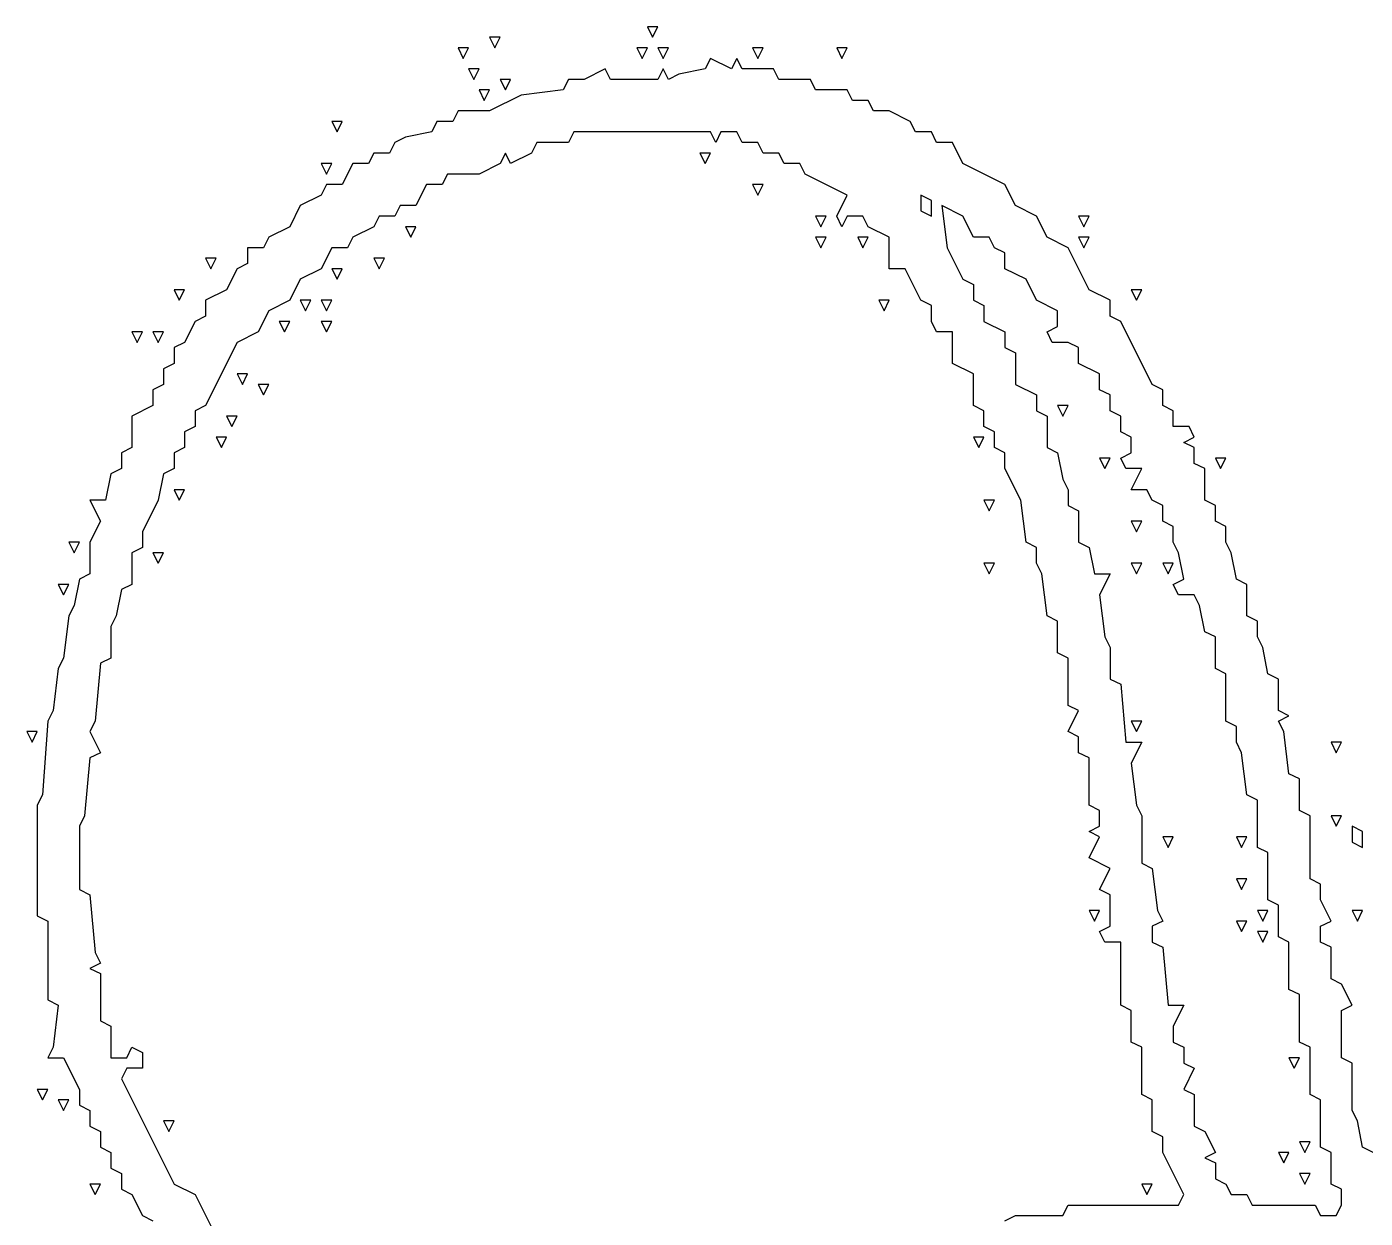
# Model space of a CAD drawing. Extents: x 11 to 152, y 0 to 170.
# Drawn here: x 78.58 to 101.92, y 149.23 to 170 of the extents above; entities that cross this region are included whole.
import ezdxf

# ---------------------------------------------------------------- set-up
doc = ezdxf.new("R2010")
doc.units = 0
doc.layers.add('Layer0', color=7, linetype='Continuous')

msp = doc.modelspace()

# ---------------------------------------------------------------- linework, layer by layer
at = {"layer": 'Layer0', "color": 5, "linetype": 'CONTINUOUS'}
for p, q in [((89.40129, 170, 0.1), (89.49299, 169.8166, 0.1)), ((89.58468, 170, 0.1), (89.40129, 170, 0.1)), ((89.49299, 169.8166, 0.1), (89.58468, 170, 0.1)), ((86.65049, 169.8166, 0.1), (86.74218, 169.6332, 0.1)), ((86.83387, 169.8166, 0.1), (86.65049, 169.8166, 0.1)), ((86.74218, 169.6332, 0.1), (86.83387, 169.8166, 0.1)), ((86.10032, 169.6332, 0.1), (86.19202, 169.4498, 0.1)), ((86.28371, 169.6332, 0.1), (86.10032, 169.6332, 0.1)), ((86.19202, 169.4498, 0.1), (86.28371, 169.6332, 0.1)), ((89.21791, 169.6332, 0.1), (89.3096, 169.4498, 0.1)), ((89.40129, 169.6332, 0.1), (89.21791, 169.6332, 0.1)), ((89.3096, 169.4498, 0.1), (89.40129, 169.6332, 0.1)), ((89.58468, 169.6332, 0.1), (89.67638, 169.4498, 0.1)), ((89.76807, 169.6332, 0.1), (89.58468, 169.6332, 0.1)), ((89.67638, 169.4498, 0.1), (89.76807, 169.6332, 0.1)), ((90.50162, 169.4498, 0.1), (90.40992, 169.2665, 0.1)), ((90.86839, 169.2665, 0.1), (90.50162, 169.4498, 0.1)), ((90.96009, 169.4498, 0.1), (90.86839, 169.2665, 0.1)), ((91.05178, 169.2665, 0.1), (90.96009, 169.4498, 0.1)), ((91.23517, 169.6332, 0.1), (91.32686, 169.4498, 0.1)), ((91.41855, 169.6332, 0.1), (91.23517, 169.6332, 0.1)), ((91.32686, 169.4498, 0.1), (91.41855, 169.6332, 0.1)), ((92.70227, 169.6332, 0.1), (92.79396, 169.4498, 0.1)), ((92.88565, 169.6332, 0.1), (92.70227, 169.6332, 0.1)), ((92.79396, 169.4498, 0.1), (92.88565, 169.6332, 0.1)), ((86.28371, 169.2665, 0.1), (86.3754, 169.0831, 0.1)), ((86.4671, 169.2665, 0.1), (86.28371, 169.2665, 0.1)), ((86.3754, 169.0831, 0.1), (86.4671, 169.2665, 0.1)), ((88.66775, 169.2665, 0.1), (88.30097, 169.0831, 0.1)), ((88.75944, 169.0831, 0.1), (88.66775, 169.2665, 0.1)), ((89.67638, 169.2665, 0.1), (89.58468, 169.0831, 0.1)), ((89.76807, 169.0831, 0.1), (89.67638, 169.2665, 0.1)), ((90.40992, 169.2665, 0.1), (89.95146, 169.1748, 0.1)), ((91.60194, 169.2665, 0.1), (91.05178, 169.2665, 0.1)), ((91.69364, 169.0831, 0.1), (91.60194, 169.2665, 0.1)), ((86.83387, 169.0831, 0.1), (86.92557, 168.8997, 0.1)), ((87.01726, 169.0831, 0.1), (86.83387, 169.0831, 0.1)), ((86.92557, 168.8997, 0.1), (87.01726, 169.0831, 0.1)), ((88.02589, 169.0831, 0.1), (87.9342, 168.8997, 0.1)), ((88.30097, 169.0831, 0.1), (88.02589, 169.0831, 0.1)), ((89.58468, 169.0831, 0.1), (88.75944, 169.0831, 0.1)), ((89.95146, 169.1748, 0.1), (89.76807, 169.0831, 0.1)), ((92.2438, 169.0831, 0.1), (91.69364, 169.0831, 0.1)), ((92.33549, 168.8997, 0.1), (92.2438, 169.0831, 0.1)), ((86.4671, 168.8997, 0.1), (86.55879, 168.7163, 0.1)), ((86.65049, 168.8997, 0.1), (86.4671, 168.8997, 0.1)), ((86.55879, 168.7163, 0.1), (86.65049, 168.8997, 0.1)), ((87.20065, 168.808, 0.1), (86.65049, 168.5329, 0.1)), ((87.9342, 168.8997, 0.1), (87.20065, 168.808, 0.1)), ((92.88565, 168.8997, 0.1), (92.33549, 168.8997, 0.1)), ((92.97735, 168.7163, 0.1), (92.88565, 168.8997, 0.1)), ((86.10032, 168.5329, 0.1), (86.00863, 168.3495, 0.1)), ((86.65049, 168.5329, 0.1), (86.10032, 168.5329, 0.1)), ((93.25243, 168.7163, 0.1), (92.97735, 168.7163, 0.1)), ((93.34412, 168.5329, 0.1), (93.25243, 168.7163, 0.1)), ((93.6192, 168.5329, 0.1), (93.34412, 168.5329, 0.1)), ((93.98598, 168.3495, 0.1), (93.6192, 168.5329, 0.1)), ((83.89968, 168.3495, 0.1), (83.99137, 168.1661, 0.1)), ((84.08306, 168.3495, 0.1), (83.89968, 168.3495, 0.1)), ((83.99137, 168.1661, 0.1), (84.08306, 168.3495, 0.1)), ((85.73355, 168.3495, 0.1), (85.64186, 168.1661, 0.1)), ((86.00863, 168.3495, 0.1), (85.73355, 168.3495, 0.1)), ((94.07767, 168.1661, 0.1), (93.98598, 168.3495, 0.1)), ((85.18339, 168.0744, 0.1), (85, 167.9827, 0.1)), ((85.64186, 168.1661, 0.1), (85.18339, 168.0744, 0.1)), ((88.11758, 168.1661, 0.1), (88.02589, 167.9827, 0.1)), ((90.50162, 168.1661, 0.1), (88.11758, 168.1661, 0.1)), ((90.59331, 167.9827, 0.1), (90.50162, 168.1661, 0.1)), ((90.68501, 168.1661, 0.1), (90.59331, 167.9827, 0.1)), ((90.96009, 168.1661, 0.1), (90.68501, 168.1661, 0.1)), ((91.05178, 167.9827, 0.1), (90.96009, 168.1661, 0.1)), ((94.35275, 168.1661, 0.1), (94.07767, 168.1661, 0.1)), ((94.44444, 167.9827, 0.1), (94.35275, 168.1661, 0.1)), ((84.63323, 167.7994, 0.1), (84.54153, 167.616, 0.1)), ((84.90831, 167.7994, 0.1), (84.63323, 167.7994, 0.1)), ((85, 167.9827, 0.1), (84.90831, 167.7994, 0.1)), ((86.92557, 167.7994, 0.1), (86.83387, 167.616, 0.1)), ((87.01726, 167.616, 0.1), (86.92557, 167.7994, 0.1)), ((87.38403, 167.7994, 0.1), (87.01726, 167.616, 0.1)), ((87.47573, 167.9827, 0.1), (87.38403, 167.7994, 0.1)), ((88.02589, 167.9827, 0.1), (87.47573, 167.9827, 0.1)), ((90.31823, 167.7994, 0.1), (90.40992, 167.616, 0.1)), ((90.50162, 167.7994, 0.1), (90.31823, 167.7994, 0.1)), ((90.40992, 167.616, 0.1), (90.50162, 167.7994, 0.1)), ((91.32686, 167.9827, 0.1), (91.05178, 167.9827, 0.1)), ((91.41855, 167.7994, 0.1), (91.32686, 167.9827, 0.1)), ((91.69364, 167.7994, 0.1), (91.41855, 167.7994, 0.1)), ((91.78533, 167.616, 0.1), (91.69364, 167.7994, 0.1)), ((94.71953, 167.9827, 0.1), (94.44444, 167.9827, 0.1)), ((94.90291, 167.616, 0.1), (94.71953, 167.9827, 0.1)), ((83.71629, 167.616, 0.1), (83.80798, 167.4326, 0.1)), ((83.89968, 167.616, 0.1), (83.71629, 167.616, 0.1)), ((83.80798, 167.4326, 0.1), (83.89968, 167.616, 0.1)), ((84.26645, 167.616, 0.1), (84.08306, 167.2492, 0.1)), ((84.54153, 167.616, 0.1), (84.26645, 167.616, 0.1)), ((86.83387, 167.616, 0.1), (86.4671, 167.4326, 0.1)), ((92.06041, 167.616, 0.1), (91.78533, 167.616, 0.1)), ((92.1521, 167.4326, 0.1), (92.06041, 167.616, 0.1)), ((95.63646, 167.2492, 0.1), (94.90291, 167.616, 0.1)), ((85.91694, 167.4326, 0.1), (85.82524, 167.2492, 0.1)), ((86.4671, 167.4326, 0.1), (85.91694, 167.4326, 0.1)), ((92.88565, 167.0658, 0.1), (92.1521, 167.4326, 0.1)), ((83.80798, 167.2492, 0.1), (83.71629, 167.0658, 0.1)), ((84.08306, 167.2492, 0.1), (83.80798, 167.2492, 0.1)), ((85.55016, 167.2492, 0.1), (85.36677, 166.8824, 0.1)), ((85.82524, 167.2492, 0.1), (85.55016, 167.2492, 0.1)), ((91.23517, 167.2492, 0.1), (91.32686, 167.0658, 0.1)), ((91.41855, 167.2492, 0.1), (91.23517, 167.2492, 0.1)), ((91.32686, 167.0658, 0.1), (91.41855, 167.2492, 0.1)), ((95.81985, 166.8824, 0.1), (95.63646, 167.2492, 0.1)), ((83.34951, 166.8824, 0.1), (83.16613, 166.5156, 0.1)), ((83.71629, 167.0658, 0.1), (83.34951, 166.8824, 0.1)), ((85.09169, 166.8824, 0.1), (85, 166.699, 0.1)), ((85.36677, 166.8824, 0.1), (85.09169, 166.8824, 0.1)), ((92.70227, 166.699, 0.1), (92.88565, 167.0658, 0.1)), ((94.16936, 167.0658, 0.1), (94.16936, 166.7907, 0.1)), ((94.35275, 166.9741, 0.1), (94.16936, 167.0658, 0.1)), ((94.35275, 166.699, 0.1), (94.35275, 166.9741, 0.1)), ((94.53614, 166.8824, 0.1), (94.62783, 166.1489, 0.1)), ((94.90291, 166.699, 0.1), (94.53614, 166.8824, 0.1)), ((96.18662, 166.699, 0.1), (95.81985, 166.8824, 0.1)), ((84.72492, 166.699, 0.1), (84.63323, 166.5156, 0.1)), ((85, 166.699, 0.1), (84.72492, 166.699, 0.1)), ((92.33549, 166.699, 0.1), (92.42718, 166.5156, 0.1)), ((92.51888, 166.699, 0.1), (92.33549, 166.699, 0.1)), ((92.42718, 166.5156, 0.1), (92.51888, 166.699, 0.1)), ((92.79396, 166.5156, 0.1), (92.70227, 166.699, 0.1)), ((92.88565, 166.699, 0.1), (92.79396, 166.5156, 0.1)), ((93.16073, 166.699, 0.1), (92.88565, 166.699, 0.1)), ((93.25243, 166.5156, 0.1), (93.16073, 166.699, 0.1)), ((94.16936, 166.7907, 0.1), (94.35275, 166.699, 0.1)), ((95.0863, 166.3323, 0.1), (94.90291, 166.699, 0.1)), ((96.37001, 166.3323, 0.1), (96.18662, 166.699, 0.1)), ((96.92017, 166.699, 0.1), (97.01187, 166.5156, 0.1)), ((97.10356, 166.699, 0.1), (96.92017, 166.699, 0.1)), ((97.01187, 166.5156, 0.1), (97.10356, 166.699, 0.1)), ((83.16613, 166.5156, 0.1), (82.79935, 166.3323, 0.1)), ((84.63323, 166.5156, 0.1), (84.26645, 166.3323, 0.1)), ((85.18339, 166.5156, 0.1), (85.27508, 166.3323, 0.1)), ((85.36677, 166.5156, 0.1), (85.18339, 166.5156, 0.1)), ((85.27508, 166.3323, 0.1), (85.36677, 166.5156, 0.1)), ((93.6192, 166.3323, 0.1), (93.25243, 166.5156, 0.1)), ((82.79935, 166.3323, 0.1), (82.70766, 166.1489, 0.1)), ((84.26645, 166.3323, 0.1), (84.17476, 166.1489, 0.1)), ((92.33549, 166.3323, 0.1), (92.42718, 166.1489, 0.1)), ((92.51888, 166.3323, 0.1), (92.33549, 166.3323, 0.1)), ((92.42718, 166.1489, 0.1), (92.51888, 166.3323, 0.1)), ((93.06904, 166.3323, 0.1), (93.16073, 166.1489, 0.1)), ((93.25243, 166.3323, 0.1), (93.06904, 166.3323, 0.1)), ((93.16073, 166.1489, 0.1), (93.25243, 166.3323, 0.1)), ((93.6192, 165.7821, 0.1), (93.6192, 166.3323, 0.1)), ((95.36138, 166.3323, 0.1), (95.0863, 166.3323, 0.1)), ((95.45307, 166.1489, 0.1), (95.36138, 166.3323, 0.1)), ((96.73679, 166.1489, 0.1), (96.37001, 166.3323, 0.1)), ((96.92017, 166.3323, 0.1), (97.01187, 166.1489, 0.1)), ((97.10356, 166.3323, 0.1), (96.92017, 166.3323, 0.1)), ((97.01187, 166.1489, 0.1), (97.10356, 166.3323, 0.1)), ((81.69903, 165.9655, 0.1), (81.79072, 165.7821, 0.1)), ((81.88242, 165.9655, 0.1), (81.69903, 165.9655, 0.1)), ((81.79072, 165.7821, 0.1), (81.88242, 165.9655, 0.1)), ((82.70766, 166.1489, 0.1), (82.43258, 166.1489, 0.1)), ((82.43258, 166.1489, 0.1), (82.43258, 165.8738, 0.1)), ((83.89968, 166.1489, 0.1), (83.71629, 165.7821, 0.1)), ((84.17476, 166.1489, 0.1), (83.89968, 166.1489, 0.1)), ((84.63323, 165.9655, 0.1), (84.72492, 165.7821, 0.1)), ((84.81661, 165.9655, 0.1), (84.63323, 165.9655, 0.1)), ((84.72492, 165.7821, 0.1), (84.81661, 165.9655, 0.1)), ((94.62783, 166.1489, 0.1), (94.90291, 165.5987, 0.1)), ((95.63646, 166.0572, 0.1), (95.45307, 166.1489, 0.1)), ((95.63646, 165.7821, 0.1), (95.63646, 166.0572, 0.1)), ((97.10356, 165.4153, 0.1), (96.73679, 166.1489, 0.1)), ((82.24919, 165.7821, 0.1), (82.0658, 165.4153, 0.1)), ((82.43258, 165.8738, 0.1), (82.24919, 165.7821, 0.1)), ((83.71629, 165.7821, 0.1), (83.34951, 165.5987, 0.1)), ((83.89968, 165.7821, 0.1), (83.99137, 165.5987, 0.1)), ((84.08306, 165.7821, 0.1), (83.89968, 165.7821, 0.1)), ((83.99137, 165.5987, 0.1), (84.08306, 165.7821, 0.1)), ((93.89428, 165.7821, 0.1), (93.6192, 165.7821, 0.1)), ((94.16936, 165.2319, 0.1), (93.89428, 165.7821, 0.1)), ((96.00324, 165.5987, 0.1), (95.63646, 165.7821, 0.1)), ((83.34951, 165.5987, 0.1), (83.16613, 165.2319, 0.1)), ((94.90291, 165.5987, 0.1), (95.0863, 165.507, 0.1)), ((95.0863, 165.507, 0.1), (95.0863, 165.2319, 0.1)), ((96.18662, 165.2319, 0.1), (96.00324, 165.5987, 0.1)), ((81.14887, 165.4153, 0.1), (81.24056, 165.2319, 0.1)), ((81.33225, 165.4153, 0.1), (81.14887, 165.4153, 0.1)), ((81.24056, 165.2319, 0.1), (81.33225, 165.4153, 0.1)), ((82.0658, 165.4153, 0.1), (81.69903, 165.2319, 0.1)), ((81.69903, 165.2319, 0.1), (81.69903, 164.9569, 0.1)), ((83.16613, 165.2319, 0.1), (82.79935, 165.0485, 0.1)), ((83.34951, 165.2319, 0.1), (83.44121, 165.0485, 0.1)), ((83.5329, 165.2319, 0.1), (83.34951, 165.2319, 0.1)), ((83.44121, 165.0485, 0.1), (83.5329, 165.2319, 0.1)), ((83.71629, 165.2319, 0.1), (83.80798, 165.0485, 0.1)), ((83.89968, 165.2319, 0.1), (83.71629, 165.2319, 0.1)), ((83.80798, 165.0485, 0.1), (83.89968, 165.2319, 0.1)), ((93.43581, 165.2319, 0.1), (93.52751, 165.0485, 0.1)), ((93.6192, 165.2319, 0.1), (93.43581, 165.2319, 0.1)), ((93.52751, 165.0485, 0.1), (93.6192, 165.2319, 0.1)), ((94.35275, 165.1402, 0.1), (94.16936, 165.2319, 0.1)), ((95.0863, 165.2319, 0.1), (95.26969, 165.1402, 0.1)), ((96.5534, 165.0485, 0.1), (96.18662, 165.2319, 0.1)), ((97.47033, 165.2319, 0.1), (97.10356, 165.4153, 0.1)), ((97.47033, 164.9569, 0.1), (97.47033, 165.2319, 0.1)), ((97.83711, 165.4153, 0.1), (97.9288, 165.2319, 0.1)), ((98.0205, 165.4153, 0.1), (97.83711, 165.4153, 0.1)), ((97.9288, 165.2319, 0.1), (98.0205, 165.4153, 0.1)), ((82.79935, 165.0485, 0.1), (82.61597, 164.6818, 0.1)), ((94.35275, 164.8652, 0.1), (94.35275, 165.1402, 0.1)), ((95.26969, 165.1402, 0.1), (95.26969, 164.8652, 0.1)), ((96.5534, 164.7735, 0.1), (96.5534, 165.0485, 0.1)), ((81.51564, 164.8652, 0.1), (81.33225, 164.4984, 0.1)), ((81.69903, 164.9569, 0.1), (81.51564, 164.8652, 0.1)), ((82.98274, 164.8652, 0.1), (83.07443, 164.6818, 0.1)), ((83.16613, 164.8652, 0.1), (82.98274, 164.8652, 0.1)), ((83.07443, 164.6818, 0.1), (83.16613, 164.8652, 0.1)), ((83.71629, 164.8652, 0.1), (83.80798, 164.6818, 0.1)), ((83.89968, 164.8652, 0.1), (83.71629, 164.8652, 0.1)), ((83.80798, 164.6818, 0.1), (83.89968, 164.8652, 0.1)), ((94.44444, 164.6818, 0.1), (94.35275, 164.8652, 0.1)), ((95.26969, 164.8652, 0.1), (95.63646, 164.6818, 0.1)), ((96.37001, 164.6818, 0.1), (96.5534, 164.7735, 0.1)), ((97.65372, 164.8652, 0.1), (97.47033, 164.9569, 0.1)), ((98.20388, 163.7648, 0.1), (97.65372, 164.8652, 0.1)), ((80.41532, 164.6818, 0.1), (80.50701, 164.4984, 0.1)), ((80.59871, 164.6818, 0.1), (80.41532, 164.6818, 0.1)), ((80.50701, 164.4984, 0.1), (80.59871, 164.6818, 0.1)), ((80.78209, 164.6818, 0.1), (80.87379, 164.4984, 0.1)), ((80.96548, 164.6818, 0.1), (80.78209, 164.6818, 0.1)), ((80.87379, 164.4984, 0.1), (80.96548, 164.6818, 0.1)), ((82.61597, 164.6818, 0.1), (82.24919, 164.4984, 0.1)), ((94.71953, 164.6818, 0.1), (94.44444, 164.6818, 0.1)), ((94.71953, 164.1316, 0.1), (94.71953, 164.6818, 0.1)), ((95.63646, 164.6818, 0.1), (95.63646, 164.4067, 0.1)), ((96.4617, 164.4984, 0.1), (96.37001, 164.6818, 0.1)), ((81.33225, 164.4984, 0.1), (81.14887, 164.4067, 0.1)), ((81.14887, 164.4067, 0.1), (81.14887, 164.1316, 0.1)), ((82.24919, 164.4984, 0.1), (81.69903, 163.3981, 0.1)), ((95.63646, 164.4067, 0.1), (95.81985, 164.315, 0.1)), ((95.81985, 164.315, 0.1), (95.81985, 163.7648, 0.1)), ((96.73679, 164.4984, 0.1), (96.4617, 164.4984, 0.1)), ((96.92017, 164.4067, 0.1), (96.73679, 164.4984, 0.1)), ((96.92017, 164.1316, 0.1), (96.92017, 164.4067, 0.1)), ((81.14887, 164.1316, 0.1), (80.96548, 164.0399, 0.1)), ((95.0863, 163.9482, 0.1), (94.71953, 164.1316, 0.1)), ((97.28695, 163.9482, 0.1), (96.92017, 164.1316, 0.1)), ((80.96548, 164.0399, 0.1), (80.96548, 163.7648, 0.1)), ((82.24919, 163.9482, 0.1), (82.34088, 163.7648, 0.1)), ((82.43258, 163.9482, 0.1), (82.24919, 163.9482, 0.1)), ((82.34088, 163.7648, 0.1), (82.43258, 163.9482, 0.1)), ((95.0863, 163.3981, 0.1), (95.0863, 163.9482, 0.1)), ((97.28695, 163.6731, 0.1), (97.28695, 163.9482, 0.1)), ((80.96548, 163.7648, 0.1), (80.78209, 163.6731, 0.1)), ((80.78209, 163.6731, 0.1), (80.78209, 163.3981, 0.1)), ((82.61597, 163.7648, 0.1), (82.70766, 163.5814, 0.1)), ((82.79935, 163.7648, 0.1), (82.61597, 163.7648, 0.1)), ((82.70766, 163.5814, 0.1), (82.79935, 163.7648, 0.1)), ((95.81985, 163.7648, 0.1), (96.18662, 163.5814, 0.1)), ((97.47033, 163.5814, 0.1), (97.28695, 163.6731, 0.1)), ((98.38727, 163.6731, 0.1), (98.20388, 163.7648, 0.1)), ((98.38727, 163.3981, 0.1), (98.38727, 163.6731, 0.1)), ((80.78209, 163.3981, 0.1), (80.41532, 163.2147, 0.1)), ((81.69903, 163.3981, 0.1), (81.51564, 163.3064, 0.1)), ((95.26969, 163.3064, 0.1), (95.0863, 163.3981, 0.1)), ((96.18662, 163.5814, 0.1), (96.18662, 163.3064, 0.1)), ((96.5534, 163.3981, 0.1), (96.64509, 163.2147, 0.1)), ((96.73679, 163.3981, 0.1), (96.5534, 163.3981, 0.1)), ((96.64509, 163.2147, 0.1), (96.73679, 163.3981, 0.1)), ((97.47033, 163.3064, 0.1), (97.47033, 163.5814, 0.1)), ((98.57066, 163.3064, 0.1), (98.38727, 163.3981, 0.1)), ((80.41532, 163.2147, 0.1), (80.41532, 162.6645, 0.1)), ((81.51564, 163.3064, 0.1), (81.51564, 163.0313, 0.1)), ((82.0658, 163.2147, 0.1), (82.1575, 163.0313, 0.1)), ((82.24919, 163.2147, 0.1), (82.0658, 163.2147, 0.1)), ((82.1575, 163.0313, 0.1), (82.24919, 163.2147, 0.1)), ((95.26969, 163.0313, 0.1), (95.26969, 163.3064, 0.1)), ((96.18662, 163.3064, 0.1), (96.37001, 163.2147, 0.1)), ((96.37001, 163.2147, 0.1), (96.37001, 162.6645, 0.1)), ((97.65372, 163.2147, 0.1), (97.47033, 163.3064, 0.1)), ((97.65372, 162.9396, 0.1), (97.65372, 163.2147, 0.1)), ((98.57066, 163.0313, 0.1), (98.57066, 163.3064, 0.1)), ((81.51564, 163.0313, 0.1), (81.33225, 162.9396, 0.1)), ((81.33225, 162.9396, 0.1), (81.33225, 162.6645, 0.1)), ((95.45307, 162.9396, 0.1), (95.26969, 163.0313, 0.1)), ((95.45307, 162.6645, 0.1), (95.45307, 162.9396, 0.1)), ((97.83711, 162.8479, 0.1), (97.65372, 162.9396, 0.1)), ((98.84574, 163.0313, 0.1), (98.57066, 163.0313, 0.1)), ((98.93743, 162.8479, 0.1), (98.84574, 163.0313, 0.1)), ((80.41532, 162.6645, 0.1), (80.23193, 162.5728, 0.1)), ((81.33225, 162.6645, 0.1), (81.14887, 162.5728, 0.1)), ((81.88242, 162.8479, 0.1), (81.97411, 162.6645, 0.1)), ((82.0658, 162.8479, 0.1), (81.88242, 162.8479, 0.1)), ((81.97411, 162.6645, 0.1), (82.0658, 162.8479, 0.1)), ((95.0863, 162.8479, 0.1), (95.17799, 162.6645, 0.1)), ((95.26969, 162.8479, 0.1), (95.0863, 162.8479, 0.1)), ((95.17799, 162.6645, 0.1), (95.26969, 162.8479, 0.1)), ((95.63646, 162.5728, 0.1), (95.45307, 162.6645, 0.1)), ((96.37001, 162.6645, 0.1), (96.5534, 162.5728, 0.1)), ((97.83711, 162.5728, 0.1), (97.83711, 162.8479, 0.1)), ((98.75405, 162.7562, 0.1), (98.93743, 162.8479, 0.1)), ((98.93743, 162.6645, 0.1), (98.75405, 162.7562, 0.1)), ((98.93743, 162.3894, 0.1), (98.93743, 162.6645, 0.1)), ((80.23193, 162.5728, 0.1), (80.23193, 162.2977, 0.1)), ((81.14887, 162.5728, 0.1), (81.14887, 162.2977, 0.1)), ((95.63646, 162.2977, 0.1), (95.63646, 162.5728, 0.1)), ((96.5534, 162.5728, 0.1), (96.64509, 162.1143, 0.1)), ((97.28695, 162.4811, 0.1), (97.37864, 162.2977, 0.1)), ((97.47033, 162.4811, 0.1), (97.28695, 162.4811, 0.1)), ((97.37864, 162.2977, 0.1), (97.47033, 162.4811, 0.1)), ((97.65372, 162.4811, 0.1), (97.83711, 162.5728, 0.1)), ((97.74542, 162.2977, 0.1), (97.65372, 162.4811, 0.1)), ((99.30421, 162.4811, 0.1), (99.3959, 162.2977, 0.1)), ((99.48759, 162.4811, 0.1), (99.30421, 162.4811, 0.1)), ((99.3959, 162.2977, 0.1), (99.48759, 162.4811, 0.1)), ((80.04854, 162.206, 0.1), (79.95685, 161.7476, 0.1)), ((80.23193, 162.2977, 0.1), (80.04854, 162.206, 0.1)), ((80.96548, 162.206, 0.1), (80.87379, 161.7476, 0.1)), ((81.14887, 162.2977, 0.1), (80.96548, 162.206, 0.1)), ((95.91154, 161.7476, 0.1), (95.63646, 162.2977, 0.1)), ((98.0205, 162.2977, 0.1), (97.74542, 162.2977, 0.1)), ((97.83711, 161.931, 0.1), (98.0205, 162.2977, 0.1)), ((99.12082, 162.2977, 0.1), (98.93743, 162.3894, 0.1)), ((99.12082, 161.7476, 0.1), (99.12082, 162.2977, 0.1)), ((96.64509, 162.1143, 0.1), (96.73679, 161.931, 0.1)), ((79.95685, 161.7476, 0.1), (79.68177, 161.7476, 0.1)), ((79.68177, 161.7476, 0.1), (79.86516, 161.3808, 0.1)), ((80.87379, 161.7476, 0.1), (80.59871, 161.1974, 0.1)), ((81.14887, 161.931, 0.1), (81.24056, 161.7476, 0.1)), ((81.33225, 161.931, 0.1), (81.14887, 161.931, 0.1)), ((81.24056, 161.7476, 0.1), (81.33225, 161.931, 0.1)), ((95.26969, 161.7476, 0.1), (95.36138, 161.5642, 0.1)), ((95.45307, 161.7476, 0.1), (95.26969, 161.7476, 0.1)), ((95.36138, 161.5642, 0.1), (95.45307, 161.7476, 0.1)), ((96.00324, 161.014, 0.1), (95.91154, 161.7476, 0.1)), ((96.73679, 161.931, 0.1), (96.73679, 161.6559, 0.1)), ((98.11219, 161.931, 0.1), (97.83711, 161.931, 0.1)), ((98.20388, 161.7476, 0.1), (98.11219, 161.931, 0.1)), ((98.38727, 161.6559, 0.1), (98.20388, 161.7476, 0.1)), ((99.30421, 161.6559, 0.1), (99.12082, 161.7476, 0.1)), ((96.73679, 161.6559, 0.1), (96.92017, 161.5642, 0.1)), ((96.92017, 161.5642, 0.1), (96.92017, 161.014, 0.1)), ((98.38727, 161.3808, 0.1), (98.38727, 161.6559, 0.1)), ((99.30421, 161.3808, 0.1), (99.30421, 161.6559, 0.1)), ((79.86516, 161.3808, 0.1), (79.68177, 161.014, 0.1)), ((97.83711, 161.3808, 0.1), (97.9288, 161.1974, 0.1)), ((98.0205, 161.3808, 0.1), (97.83711, 161.3808, 0.1)), ((97.9288, 161.1974, 0.1), (98.0205, 161.3808, 0.1)), ((98.57066, 161.2891, 0.1), (98.38727, 161.3808, 0.1)), ((98.57066, 161.014, 0.1), (98.57066, 161.2891, 0.1)), ((99.48759, 161.2891, 0.1), (99.30421, 161.3808, 0.1)), ((99.48759, 161.014, 0.1), (99.48759, 161.2891, 0.1)), ((80.59871, 161.1974, 0.1), (80.59871, 160.9223, 0.1)), ((79.31499, 161.014, 0.1), (79.40669, 160.8306, 0.1)), ((79.49838, 161.014, 0.1), (79.31499, 161.014, 0.1)), ((79.40669, 160.8306, 0.1), (79.49838, 161.014, 0.1)), ((79.68177, 161.014, 0.1), (79.68177, 160.4639, 0.1)), ((80.59871, 160.9223, 0.1), (80.41532, 160.8306, 0.1)), ((80.41532, 160.8306, 0.1), (80.41532, 160.2805, 0.1)), ((80.78209, 160.8306, 0.1), (80.87379, 160.6472, 0.1)), ((80.96548, 160.8306, 0.1), (80.78209, 160.8306, 0.1)), ((80.87379, 160.6472, 0.1), (80.96548, 160.8306, 0.1)), ((96.18662, 160.9223, 0.1), (96.00324, 161.014, 0.1)), ((96.18662, 160.6472, 0.1), (96.18662, 160.9223, 0.1)), ((96.92017, 161.014, 0.1), (97.10356, 160.9223, 0.1)), ((97.10356, 160.9223, 0.1), (97.19525, 160.4639, 0.1)), ((98.66235, 160.8306, 0.1), (98.57066, 161.014, 0.1)), ((98.75405, 160.3722, 0.1), (98.66235, 160.8306, 0.1)), ((99.57929, 160.8306, 0.1), (99.48759, 161.014, 0.1)), ((99.67098, 160.3722, 0.1), (99.57929, 160.8306, 0.1)), ((95.26969, 160.6472, 0.1), (95.36138, 160.4639, 0.1)), ((95.45307, 160.6472, 0.1), (95.26969, 160.6472, 0.1)), ((95.36138, 160.4639, 0.1), (95.45307, 160.6472, 0.1)), ((96.27832, 160.4639, 0.1), (96.18662, 160.6472, 0.1)), ((97.83711, 160.6472, 0.1), (97.9288, 160.4639, 0.1)), ((98.0205, 160.6472, 0.1), (97.83711, 160.6472, 0.1)), ((97.9288, 160.4639, 0.1), (98.0205, 160.6472, 0.1)), ((98.38727, 160.6472, 0.1), (98.47896, 160.4639, 0.1)), ((98.57066, 160.6472, 0.1), (98.38727, 160.6472, 0.1)), ((98.47896, 160.4639, 0.1), (98.57066, 160.6472, 0.1)), ((79.49838, 160.3722, 0.1), (79.40669, 159.9137, 0.1)), ((79.68177, 160.4639, 0.1), (79.49838, 160.3722, 0.1)), ((96.37001, 159.7303, 0.1), (96.27832, 160.4639, 0.1)), ((97.19525, 160.4639, 0.1), (97.47033, 160.4639, 0.1)), ((97.47033, 160.4639, 0.1), (97.28695, 160.0971, 0.1)), ((98.57066, 160.2805, 0.1), (98.75405, 160.3722, 0.1)), ((99.85437, 160.2805, 0.1), (99.67098, 160.3722, 0.1)), ((79.13161, 160.2805, 0.1), (79.2233, 160.0971, 0.1)), ((79.31499, 160.2805, 0.1), (79.13161, 160.2805, 0.1)), ((79.2233, 160.0971, 0.1), (79.31499, 160.2805, 0.1)), ((80.23193, 160.1888, 0.1), (80.14024, 159.7303, 0.1)), ((80.41532, 160.2805, 0.1), (80.23193, 160.1888, 0.1)), ((97.28695, 160.0971, 0.1), (97.37864, 159.3635, 0.1)), ((98.66235, 160.0971, 0.1), (98.57066, 160.2805, 0.1)), ((98.93743, 160.0971, 0.1), (98.66235, 160.0971, 0.1)), ((99.02913, 159.9137, 0.1), (98.93743, 160.0971, 0.1)), ((99.85437, 159.7303, 0.1), (99.85437, 160.2805, 0.1)), ((79.40669, 159.9137, 0.1), (79.31499, 159.7303, 0.1)), ((99.12082, 159.4552, 0.1), (99.02913, 159.9137, 0.1)), ((79.31499, 159.7303, 0.1), (79.2233, 158.9968, 0.1)), ((80.14024, 159.7303, 0.1), (80.04854, 159.5469, 0.1)), ((96.5534, 159.6386, 0.1), (96.37001, 159.7303, 0.1)), ((96.5534, 159.0885, 0.1), (96.5534, 159.6386, 0.1)), ((100.0378, 159.6386, 0.1), (99.85437, 159.7303, 0.1)), ((100.0378, 159.3635, 0.1), (100.0378, 159.6386, 0.1)), ((80.04854, 159.5469, 0.1), (80.04854, 158.9968, 0.1)), ((99.30421, 159.3635, 0.1), (99.12082, 159.4552, 0.1)), ((97.37864, 159.3635, 0.1), (97.47033, 159.1802, 0.1)), ((97.47033, 159.1802, 0.1), (97.47033, 158.63, 0.1)), ((99.30421, 158.8134, 0.1), (99.30421, 159.3635, 0.1)), ((100.1294, 159.1802, 0.1), (100.0378, 159.3635, 0.1)), ((100.2211, 158.7217, 0.1), (100.1294, 159.1802, 0.1)), ((79.2233, 158.9968, 0.1), (79.13161, 158.8134, 0.1)), ((80.04854, 158.9968, 0.1), (79.86516, 158.9051, 0.1)), ((96.73679, 158.9968, 0.1), (96.5534, 159.0885, 0.1)), ((96.73679, 158.1715, 0.1), (96.73679, 158.9968, 0.1)), ((79.13161, 158.8134, 0.1), (79.03991, 158.0798, 0.1)), ((79.86516, 158.9051, 0.1), (79.77346, 157.8964, 0.1)), ((99.48759, 158.7217, 0.1), (99.30421, 158.8134, 0.1)), ((99.48759, 157.8964, 0.1), (99.48759, 158.7217, 0.1)), ((100.4045, 158.63, 0.1), (100.2211, 158.7217, 0.1)), ((97.47033, 158.63, 0.1), (97.65372, 158.5383, 0.1)), ((97.65372, 158.5383, 0.1), (97.74542, 157.5297, 0.1)), ((100.4045, 158.0798, 0.1), (100.4045, 158.63, 0.1)), ((79.03991, 158.0798, 0.1), (78.94822, 157.8964, 0.1)), ((96.92017, 158.0798, 0.1), (96.73679, 158.1715, 0.1)), ((96.73679, 157.7131, 0.1), (96.92017, 158.0798, 0.1)), ((100.5879, 157.9881, 0.1), (100.4045, 158.0798, 0.1)), ((100.4045, 157.8964, 0.1), (100.5879, 157.9881, 0.1)), ((78.94822, 157.8964, 0.1), (78.85653, 156.6127, 0.1)), ((79.77346, 157.8964, 0.1), (79.68177, 157.7131, 0.1)), ((97.83711, 157.8964, 0.1), (97.9288, 157.7131, 0.1)), ((98.0205, 157.8964, 0.1), (97.83711, 157.8964, 0.1)), ((97.9288, 157.7131, 0.1), (98.0205, 157.8964, 0.1)), ((99.67098, 157.8047, 0.1), (99.48759, 157.8964, 0.1)), ((99.67098, 157.5297, 0.1), (99.67098, 157.8047, 0.1)), ((100.4962, 157.7131, 0.1), (100.4045, 157.8964, 0.1)), ((78.58145, 157.7131, 0.1), (78.67314, 157.5297, 0.1)), ((78.76483, 157.7131, 0.1), (78.58145, 157.7131, 0.1)), ((78.67314, 157.5297, 0.1), (78.76483, 157.7131, 0.1)), ((79.68177, 157.7131, 0.1), (79.86516, 157.3463, 0.1)), ((96.92017, 157.6214, 0.1), (96.73679, 157.7131, 0.1)), ((96.92017, 157.3463, 0.1), (96.92017, 157.6214, 0.1)), ((97.74542, 157.5297, 0.1), (98.0205, 157.5297, 0.1)), ((98.0205, 157.5297, 0.1), (97.83711, 157.1629, 0.1)), ((99.76268, 157.3463, 0.1), (99.67098, 157.5297, 0.1)), ((100.5879, 156.9795, 0.1), (100.4962, 157.7131, 0.1)), ((101.3215, 157.5297, 0.1), (101.4132, 157.3463, 0.1)), ((101.5049, 157.5297, 0.1), (101.3215, 157.5297, 0.1)), ((101.4132, 157.3463, 0.1), (101.5049, 157.5297, 0.1)), ((79.86516, 157.3463, 0.1), (79.68177, 157.2546, 0.1)), ((97.10356, 157.2546, 0.1), (96.92017, 157.3463, 0.1)), ((99.85437, 156.6127, 0.1), (99.76268, 157.3463, 0.1)), ((79.68177, 157.2546, 0.1), (79.59008, 156.246, 0.1)), ((97.10356, 156.4293, 0.1), (97.10356, 157.2546, 0.1)), ((97.83711, 157.1629, 0.1), (97.9288, 156.4293, 0.1)), ((100.7713, 156.8878, 0.1), (100.5879, 156.9795, 0.1)), ((100.7713, 156.3376, 0.1), (100.7713, 156.8878, 0.1)), ((78.85653, 156.6127, 0.1), (78.76483, 156.4293, 0.1)), ((100.0378, 156.521, 0.1), (99.85437, 156.6127, 0.1)), ((78.76483, 156.4293, 0.1), (78.76483, 154.5038, 0.1)), ((97.28695, 156.3376, 0.1), (97.10356, 156.4293, 0.1)), ((97.9288, 156.4293, 0.1), (98.0205, 156.246, 0.1)), ((100.0378, 155.6958, 0.1), (100.0378, 156.521, 0.1)), ((79.59008, 156.246, 0.1), (79.49838, 156.0626, 0.1)), ((97.28695, 156.0626, 0.1), (97.28695, 156.3376, 0.1)), ((98.0205, 156.246, 0.1), (98.0205, 155.4207, 0.1)), ((100.9547, 156.246, 0.1), (100.7713, 156.3376, 0.1)), ((100.9547, 155.1456, 0.1), (100.9547, 156.246, 0.1)), ((101.3215, 156.246, 0.1), (101.4132, 156.0626, 0.1)), ((101.5049, 156.246, 0.1), (101.3215, 156.246, 0.1)), ((101.4132, 156.0626, 0.1), (101.5049, 156.246, 0.1)), ((79.49838, 156.0626, 0.1), (79.49838, 154.9622, 0.1)), ((97.10356, 155.9709, 0.1), (97.28695, 156.0626, 0.1)), ((97.28695, 155.8792, 0.1), (97.10356, 155.9709, 0.1)), ((101.6882, 156.0626, 0.1), (101.6882, 155.7875, 0.1)), ((101.8716, 155.9709, 0.1), (101.6882, 156.0626, 0.1)), ((101.8716, 155.6958, 0.1), (101.8716, 155.9709, 0.1)), ((97.10356, 155.5124, 0.1), (97.28695, 155.8792, 0.1)), ((98.38727, 155.8792, 0.1), (98.47896, 155.6958, 0.1)), ((98.57066, 155.8792, 0.1), (98.38727, 155.8792, 0.1)), ((98.47896, 155.6958, 0.1), (98.57066, 155.8792, 0.1)), ((99.67098, 155.8792, 0.1), (99.76268, 155.6958, 0.1)), ((99.85437, 155.8792, 0.1), (99.67098, 155.8792, 0.1)), ((99.76268, 155.6958, 0.1), (99.85437, 155.8792, 0.1)), ((100.2211, 155.6041, 0.1), (100.0378, 155.6958, 0.1)), ((101.6882, 155.7875, 0.1), (101.8716, 155.6958, 0.1)), ((97.47033, 155.329, 0.1), (97.10356, 155.5124, 0.1)), ((98.0205, 155.4207, 0.1), (98.20388, 155.329, 0.1)), ((100.2211, 154.7789, 0.1), (100.2211, 155.6041, 0.1)), ((97.28695, 154.9622, 0.1), (97.47033, 155.329, 0.1)), ((98.20388, 155.329, 0.1), (98.29558, 154.5955, 0.1)), ((79.49838, 154.9622, 0.1), (79.68177, 154.8706, 0.1)), ((97.47033, 154.8706, 0.1), (97.28695, 154.9622, 0.1)), ((99.67098, 155.1456, 0.1), (99.76268, 154.9622, 0.1)), ((99.85437, 155.1456, 0.1), (99.67098, 155.1456, 0.1)), ((99.76268, 154.9622, 0.1), (99.85437, 155.1456, 0.1)), ((101.1381, 155.0539, 0.1), (100.9547, 155.1456, 0.1)), ((101.1381, 154.7789, 0.1), (101.1381, 155.0539, 0.1)), ((79.68177, 154.8706, 0.1), (79.77346, 153.8619, 0.1)), ((97.47033, 154.3204, 0.1), (97.47033, 154.8706, 0.1)), ((100.4045, 154.6872, 0.1), (100.2211, 154.7789, 0.1)), ((101.3215, 154.4121, 0.1), (101.1381, 154.7789, 0.1)), ((78.76483, 154.5038, 0.1), (78.94822, 154.4121, 0.1)), ((97.10356, 154.5955, 0.1), (97.19525, 154.4121, 0.1)), ((97.28695, 154.5955, 0.1), (97.10356, 154.5955, 0.1)), ((97.19525, 154.4121, 0.1), (97.28695, 154.5955, 0.1)), ((98.29558, 154.5955, 0.1), (98.38727, 154.4121, 0.1)), ((100.0378, 154.5955, 0.1), (100.1294, 154.4121, 0.1)), ((100.2211, 154.5955, 0.1), (100.0378, 154.5955, 0.1)), ((100.1294, 154.4121, 0.1), (100.2211, 154.5955, 0.1)), ((100.4045, 154.137, 0.1), (100.4045, 154.6872, 0.1)), ((101.6882, 154.5955, 0.1), (101.7799, 154.4121, 0.1)), ((101.8716, 154.5955, 0.1), (101.6882, 154.5955, 0.1)), ((101.7799, 154.4121, 0.1), (101.8716, 154.5955, 0.1)), ((78.94822, 154.4121, 0.1), (78.94822, 153.0367, 0.1)), ((97.28695, 154.2287, 0.1), (97.47033, 154.3204, 0.1)), ((98.38727, 154.4121, 0.1), (98.20388, 154.3204, 0.1)), ((98.20388, 154.3204, 0.1), (98.20388, 154.0453, 0.1)), ((99.67098, 154.4121, 0.1), (99.76268, 154.2287, 0.1)), ((99.85437, 154.4121, 0.1), (99.67098, 154.4121, 0.1)), ((99.76268, 154.2287, 0.1), (99.85437, 154.4121, 0.1)), ((101.1381, 154.3204, 0.1), (101.3215, 154.4121, 0.1)), ((101.1381, 154.0453, 0.1), (101.1381, 154.3204, 0.1)), ((97.37864, 154.0453, 0.1), (97.28695, 154.2287, 0.1)), ((97.65372, 154.0453, 0.1), (97.37864, 154.0453, 0.1)), ((97.65372, 152.945, 0.1), (97.65372, 154.0453, 0.1)), ((98.20388, 154.0453, 0.1), (98.38727, 153.9536, 0.1)), ((100.0378, 154.2287, 0.1), (100.1294, 154.0453, 0.1)), ((100.2211, 154.2287, 0.1), (100.0378, 154.2287, 0.1)), ((100.1294, 154.0453, 0.1), (100.2211, 154.2287, 0.1)), ((100.5879, 154.0453, 0.1), (100.4045, 154.137, 0.1)), ((100.5879, 153.2201, 0.1), (100.5879, 154.0453, 0.1)), ((101.3215, 153.9536, 0.1), (101.1381, 154.0453, 0.1)), ((79.77346, 153.8619, 0.1), (79.86516, 153.6785, 0.1)), ((98.38727, 153.9536, 0.1), (98.47896, 152.945, 0.1)), ((101.3215, 153.4035, 0.1), (101.3215, 153.9536, 0.1)), ((79.86516, 153.6785, 0.1), (79.68177, 153.5868, 0.1)), ((79.68177, 153.5868, 0.1), (79.86516, 153.4951, 0.1)), ((79.86516, 153.4951, 0.1), (79.86516, 152.6699, 0.1)), ((101.5049, 153.3118, 0.1), (101.3215, 153.4035, 0.1)), ((100.7713, 153.1284, 0.1), (100.5879, 153.2201, 0.1)), ((100.7713, 152.3031, 0.1), (100.7713, 153.1284, 0.1)), ((101.6882, 152.945, 0.1), (101.5049, 153.3118, 0.1)), ((78.94822, 153.0367, 0.1), (79.13161, 152.945, 0.1)), ((79.13161, 152.945, 0.1), (79.03991, 152.2114, 0.1)), ((97.83711, 152.8533, 0.1), (97.65372, 152.945, 0.1)), ((97.83711, 152.3031, 0.1), (97.83711, 152.8533, 0.1)), ((98.47896, 152.945, 0.1), (98.75405, 152.945, 0.1)), ((98.75405, 152.945, 0.1), (98.57066, 152.5782, 0.1)), ((101.5049, 152.8533, 0.1), (101.6882, 152.945, 0.1)), ((101.5049, 152.028, 0.1), (101.5049, 152.8533, 0.1)), ((79.86516, 152.6699, 0.1), (80.04854, 152.5782, 0.1)), ((80.04854, 152.5782, 0.1), (80.04854, 152.028, 0.1)), ((98.57066, 152.5782, 0.1), (98.57066, 152.3031, 0.1)), ((79.03991, 152.2114, 0.1), (78.94822, 152.028, 0.1)), ((80.32362, 152.028, 0.1), (80.41532, 152.2114, 0.1)), ((80.41532, 152.2114, 0.1), (80.59871, 152.1197, 0.1)), ((98.0205, 152.2114, 0.1), (97.83711, 152.3031, 0.1)), ((98.0205, 151.3862, 0.1), (98.0205, 152.2114, 0.1)), ((98.57066, 152.3031, 0.1), (98.75405, 152.2114, 0.1)), ((98.75405, 152.2114, 0.1), (98.75405, 151.9364, 0.1)), ((100.9547, 152.2114, 0.1), (100.7713, 152.3031, 0.1)), ((100.9547, 151.3862, 0.1), (100.9547, 152.2114, 0.1)), ((78.94822, 152.028, 0.1), (79.2233, 152.028, 0.1)), ((79.2233, 152.028, 0.1), (79.49838, 151.4779, 0.1)), ((80.04854, 152.028, 0.1), (80.32362, 152.028, 0.1)), ((80.59871, 152.1197, 0.1), (80.59871, 151.8447, 0.1)), ((98.75405, 151.9364, 0.1), (98.93743, 151.8447, 0.1)), ((100.5879, 152.028, 0.1), (100.6796, 151.8447, 0.1)), ((100.7713, 152.028, 0.1), (100.5879, 152.028, 0.1)), ((100.6796, 151.8447, 0.1), (100.7713, 152.028, 0.1)), ((101.6882, 151.9364, 0.1), (101.5049, 152.028, 0.1)), ((101.6882, 151.1111, 0.1), (101.6882, 151.9364, 0.1)), ((80.32362, 151.8447, 0.1), (80.23193, 151.6613, 0.1)), ((80.59871, 151.8447, 0.1), (80.32362, 151.8447, 0.1)), ((98.93743, 151.8447, 0.1), (98.75405, 151.4779, 0.1)), ((78.76483, 151.4779, 0.1), (78.85653, 151.2945, 0.1)), ((78.94822, 151.4779, 0.1), (78.76483, 151.4779, 0.1)), ((78.85653, 151.2945, 0.1), (78.94822, 151.4779, 0.1)), ((79.49838, 151.4779, 0.1), (79.49838, 151.2028, 0.1)), ((80.23193, 151.6613, 0.1), (81.14887, 149.8274, 0.1)), ((98.75405, 151.4779, 0.1), (98.93743, 151.3862, 0.1)), ((79.13161, 151.2945, 0.1), (79.2233, 151.1111, 0.1)), ((79.31499, 151.2945, 0.1), (79.13161, 151.2945, 0.1)), ((79.2233, 151.1111, 0.1), (79.31499, 151.2945, 0.1)), ((98.20388, 151.2945, 0.1), (98.0205, 151.3862, 0.1)), ((98.20388, 150.7443, 0.1), (98.20388, 151.2945, 0.1)), ((98.93743, 151.3862, 0.1), (98.93743, 150.836, 0.1)), ((101.1381, 151.2945, 0.1), (100.9547, 151.3862, 0.1)), ((101.1381, 150.4693, 0.1), (101.1381, 151.2945, 0.1)), ((79.49838, 151.2028, 0.1), (79.68177, 151.1111, 0.1)), ((79.68177, 151.1111, 0.1), (79.68177, 150.836, 0.1)), ((101.7799, 150.9277, 0.1), (101.6882, 151.1111, 0.1)), ((79.68177, 150.836, 0.1), (79.86516, 150.7443, 0.1)), ((80.96548, 150.9277, 0.1), (81.05717, 150.7443, 0.1)), ((81.14887, 150.9277, 0.1), (80.96548, 150.9277, 0.1)), ((81.05717, 150.7443, 0.1), (81.14887, 150.9277, 0.1)), ((98.93743, 150.836, 0.1), (99.12082, 150.7443, 0.1)), ((101.8716, 150.4693, 0.1), (101.7799, 150.9277, 0.1)), ((79.86516, 150.7443, 0.1), (79.86516, 150.4693, 0.1)), ((98.38727, 150.6526, 0.1), (98.20388, 150.7443, 0.1)), ((98.38727, 150.3776, 0.1), (98.38727, 150.6526, 0.1)), ((99.12082, 150.7443, 0.1), (99.30421, 150.3776, 0.1)), ((100.7713, 150.5609, 0.1), (100.863, 150.3776, 0.1)), ((100.9547, 150.5609, 0.1), (100.7713, 150.5609, 0.1)), ((100.863, 150.3776, 0.1), (100.9547, 150.5609, 0.1)), ((79.86516, 150.4693, 0.1), (80.04854, 150.3776, 0.1)), ((80.04854, 150.3776, 0.1), (80.04854, 150.1025, 0.1)), ((98.75405, 149.644, 0.1), (98.38727, 150.3776, 0.1)), ((99.30421, 150.3776, 0.1), (99.12082, 150.2859, 0.1)), ((99.12082, 150.2859, 0.1), (99.30421, 150.1942, 0.1)), ((100.4045, 150.3776, 0.1), (100.4962, 150.1942, 0.1)), ((100.5879, 150.3776, 0.1), (100.4045, 150.3776, 0.1)), ((100.4962, 150.1942, 0.1), (100.5879, 150.3776, 0.1)), ((101.3215, 150.3776, 0.1), (101.1381, 150.4693, 0.1)), ((101.3215, 149.8274, 0.1), (101.3215, 150.3776, 0.1)), ((102.055, 150.3776, 0.1), (101.8716, 150.4693, 0.1)), ((80.04854, 150.1025, 0.1), (80.23193, 150.0108, 0.1)), ((99.30421, 150.1942, 0.1), (99.30421, 149.9191, 0.1)), ((79.68177, 149.8274, 0.1), (79.77346, 149.644, 0.1)), ((79.86516, 149.8274, 0.1), (79.68177, 149.8274, 0.1)), ((79.77346, 149.644, 0.1), (79.86516, 149.8274, 0.1)), ((80.23193, 150.0108, 0.1), (80.23193, 149.7357, 0.1)), ((81.14887, 149.8274, 0.1), (81.51564, 149.644, 0.1)), ((98.0205, 149.8274, 0.1), (98.11219, 149.644, 0.1)), ((98.20388, 149.8274, 0.1), (98.0205, 149.8274, 0.1)), ((98.11219, 149.644, 0.1), (98.20388, 149.8274, 0.1)), ((99.30421, 149.9191, 0.1), (99.48759, 149.8274, 0.1)), ((99.48759, 149.8274, 0.1), (99.57929, 149.644, 0.1)), ((100.7713, 150.0108, 0.1), (100.863, 149.8274, 0.1)), ((100.9547, 150.0108, 0.1), (100.7713, 150.0108, 0.1)), ((100.863, 149.8274, 0.1), (100.9547, 150.0108, 0.1)), ((101.5049, 149.7357, 0.1), (101.3215, 149.8274, 0.1)), ((80.23193, 149.7357, 0.1), (80.41532, 149.644, 0.1)), ((80.41532, 149.644, 0.1), (80.59871, 149.2772, 0.1)), ((81.51564, 149.644, 0.1), (81.88242, 148.9105, 0.1)), ((98.66235, 149.4606, 0.1), (98.75405, 149.644, 0.1)), ((99.57929, 149.644, 0.1), (99.85437, 149.644, 0.1)), ((99.85437, 149.644, 0.1), (99.94606, 149.4606, 0.1)), ((101.5049, 149.4606, 0.1), (101.5049, 149.7357, 0.1)), ((96.64509, 149.2772, 0.1), (96.73679, 149.4606, 0.1)), ((96.73679, 149.4606, 0.1), (98.66235, 149.4606, 0.1)), ((99.94606, 149.4606, 0.1), (101.0464, 149.4606, 0.1)), ((101.0464, 149.4606, 0.1), (101.1381, 149.2772, 0.1)), ((101.4132, 149.2772, 0.1), (101.5049, 149.4606, 0.1)), ((80.59871, 149.2772, 0.1), (80.78209, 149.1855, 0.1)), ((95.63646, 149.1855, 0.1), (95.81985, 149.2772, 0.1)), ((95.81985, 149.2772, 0.1), (96.64509, 149.2772, 0.1)), ((101.1381, 149.2772, 0.1), (101.4132, 149.2772, 0.1))]:
    msp.add_line(p, q, dxfattribs=at)

doc.saveas('drawing.dxf')
